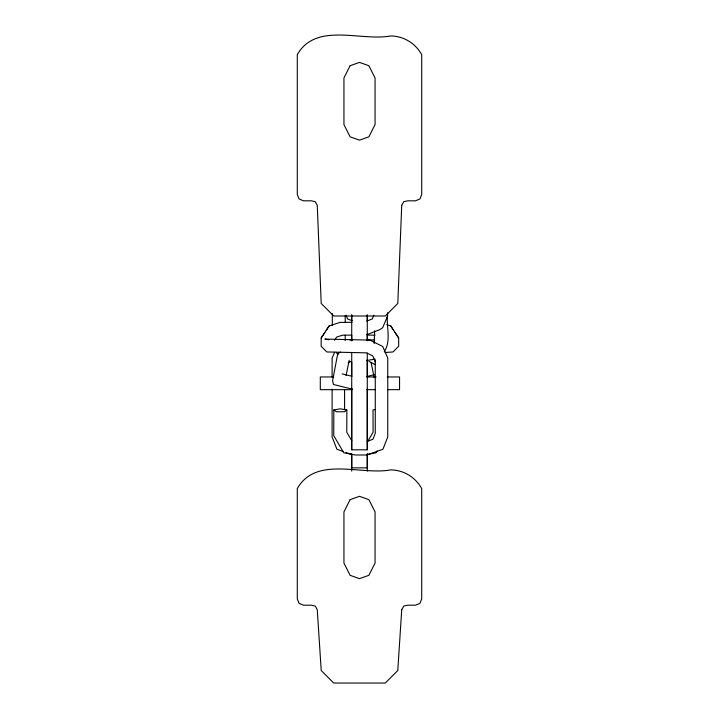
<?xml version="1.0" encoding="UTF-8"?>
<svg xmlns="http://www.w3.org/2000/svg" width="719" height="719" viewBox="0 0 719 719"><rect width="100%" height="100%" fill="white"/><g stroke="black" fill="none" stroke-linecap="round" stroke-linejoin="round"><path stroke-width="1.08" d="M332.106 389.132L332.106 436.891L336.923 449.249L342.954 451.406M332.106 376.918L332.115 358.035L334.632 352.247M344.59 409.722L344.59 389.527M367.274 353.029L367.274 449.815L351.726 449.815L351.726 440.513M351.726 440.154L351.726 388.161M351.726 376.513L351.726 361.756M351.726 340.608L351.726 335.045M351.726 320.575L351.726 315.003L351.726 340.806M367.274 449.815L367.274 389.096M367.274 377.628L367.274 359.536M367.274 340.608L367.274 333.931M367.274 320.575L367.274 315.003L367.274 340.806M374.644 330.812L374.204 343.637M387.559 313.565C385.95 325.986 391.594 340.59 384.306 351.537M387.595 312.738L387.595 316.045L382.679 327.729L379.956 329.545L367.076 334.623M351.681 440.612L346.765 432.227L346.855 409.938L340.231 408.832L333.841 409.965L333.742 435.633L343.79 452.772L355.321 454.992L366.861 455.001L382.93 449.249L387.757 436.891L387.748 358.035L382.715 346.468L369.881 340.096L324.871 339.089L328.844 339.736M351.977 322.319L340.015 322.409L329.14 325.941L321.177 337.993L321.168 346.234L326.821 351.951L366.546 352.849L372.775 355.941L375.48 362.169L375.372 360.138M346.109 375.462L349.191 360.255M373.88 315.201L372.316 318.93L366.726 321.132M367.634 441.547L373.098 432.227L373.008 409.938L375.219 409.569M377.187 450.867L376.073 452.772L366.636 454.588M334.533 340.249L336.6 337.112L342.532 335.18L351.501 335.117M326.156 330.443L329.14 325.941M321.177 337.993L324.88 332.394M346.855 409.938L344.554 411.753L336.51 411.771L333.841 409.965M340.626 352.076L337.777 353.523L332.573 380.782L333.517 384.503L352.283 389.15M348.158 362.789L350.863 361.423M367.13 441.367L372.918 439.3L375.273 433.278L375.264 360.354M367.032 376.459L374.482 374.698M366.888 360.498L375.021 359.132M385.06 352.499L393.032 351.951L398.686 346.234L398.677 337.993L390.723 325.941L386.768 324.655M349.973 340.096L352.22 340.069M366.816 339.952L374.68 339.889M333.688 376.963L320.306 376.963L320.306 389.662L352.211 389.662M367.22 376.963L376.136 376.963M387.289 376.963L399.548 376.963L399.548 389.662L387.451 389.662M366.546 389.662L375.354 389.662M367.229 335.108L375.084 335.162M342.181 373.934L351.762 376.208M345.965 452.485L351.995 454.642M352.202 320.764L347.547 318.93L345.974 315.201M368.991 361.423L375.309 364.623M336.636 353.128L338.281 354.323M390.723 325.941L393.697 330.443M394.974 332.394L398.677 337.993M371.112 362.43L374.186 377.637M345.21 315.623L345.219 322.175M332.304 313.565L332.304 325.572M367.274 471.125L367.274 453.932L367.274 467.862L351.726 467.862L351.726 453.932L351.726 471.125M351.726 353.029L351.726 449.815M345.219 335.135L345.219 340.536M401.732 205.319L397.787 303.472L385.258 316.001L333.742 316.001L321.213 303.472L317.268 205.319L315.237 201.68L311.291 200.817L303.508 200.817L299.113 198.992L297.289 194.588L297.289 54.617C316.18 21.687 361.046 41.576 390.606 35.95C403.745 36.103 415.294 43.203 421.711 54.617L421.711 194.588L419.887 198.992L415.492 200.817L407.709 200.817L403.763 201.68L401.732 205.319M401.732 609.703L397.787 670.521L385.258 683.05L333.742 683.05L321.213 670.521L317.268 609.703L315.237 606.054L311.291 605.191L303.508 605.191L299.113 603.367L297.289 598.972L297.289 488.543C316.18 455.621 361.046 475.511 390.606 469.884C403.745 470.028 415.294 477.128 421.711 488.543L421.711 598.972L419.887 603.367L415.492 605.191L407.709 605.191L403.763 606.054L401.732 609.703M350.117 65.708L343.943 77.94L343.943 124.603L350.117 136.835L359.5 140.16L368.883 136.835L375.057 124.603L375.057 77.94L368.883 65.708L359.5 62.391L350.117 65.708M350.117 499.642L343.943 511.874L343.943 563.085L350.117 575.317L359.5 578.642L368.883 575.317L375.057 563.085L375.057 511.874L368.883 499.642L359.5 496.326L350.117 499.642"/></g></svg>
